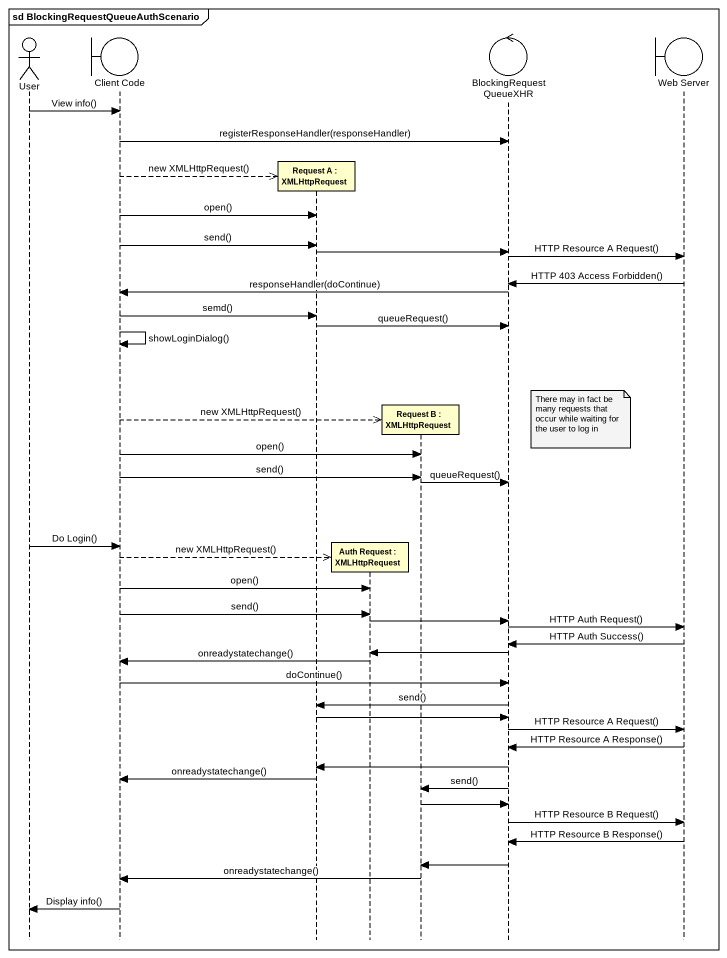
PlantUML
@startuml
mainframe sd BlockingRequestQueueAuthScenario
hide footbox
actor User
boundary "Client Code" as Client_Code
participant "Request A : XMLHttpRequest" as Request_A
participant "Auth Request : XMLHttpRequest" as Auth_Request
participant "Request B : XMLHttpRequest" as Request_B
control BlockingRequestQueueXHR
boundary "Web Server" as Web_Server

User -> Client_Code : View info()
Client_Code -> BlockingRequestQueueXHR : registerResponseHandler(responseHandler)
Client_Code -->> Request_A ** : new XMLHttpRequest()
Client_Code -> Request_A : open()
Client_Code -> Request_A : send()
Request_A -> BlockingRequestQueueXHR
BlockingRequestQueueXHR -> Web_Server : HTTP Resource A Request()
Web_Server -> BlockingRequestQueueXHR : HTTP 403 Access Forbidden()
BlockingRequestQueueXHR -> Client_Code : responseHandler(doContinue)
Client_Code -> Request_A : semd()
Request_A -> BlockingRequestQueueXHR : queueRequest()
Client_Code -> Client_Code : showLoginDialog()
note right of BlockingRequestQueueXHR : There may in fact be many requests that occur while waiting for the user to log in
Client_Code -->> Request_B ** : new XMLHttpRequest()
Client_Code -> Request_B : open()
Client_Code -> Request_B : send()
Request_B -> BlockingRequestQueueXHR : queueRequest()
User -> Client_Code : Do Login()
Client_Code -->> Auth_Request ** : new XMLHttpRequest()
Client_Code -> Auth_Request : open()
Client_Code -> Auth_Request : send()
Auth_Request -> BlockingRequestQueueXHR
BlockingRequestQueueXHR -> Web_Server : HTTP Auth Request()
Web_Server -> BlockingRequestQueueXHR : HTTP Auth Success()
BlockingRequestQueueXHR -> Auth_Request
Auth_Request -> Client_Code : onreadystatechange()
Client_Code -> BlockingRequestQueueXHR : doContinue()
BlockingRequestQueueXHR -> Request_A : send()
Request_A -> BlockingRequestQueueXHR
BlockingRequestQueueXHR -> Web_Server : HTTP Resource A Request()
Web_Server -> BlockingRequestQueueXHR : HTTP Resource A Response()
BlockingRequestQueueXHR -> Request_A
Request_A -> Client_Code : onreadystatechange()
BlockingRequestQueueXHR -> Request_B : send()
Request_B -> BlockingRequestQueueXHR
BlockingRequestQueueXHR -> Web_Server : HTTP Resource B Request()
Web_Server -> BlockingRequestQueueXHR : HTTP Resource B Response()
BlockingRequestQueueXHR -> Request_B
Request_B -> Client_Code : onreadystatechange()
Client_Code -> User : Display info()
@enduml
